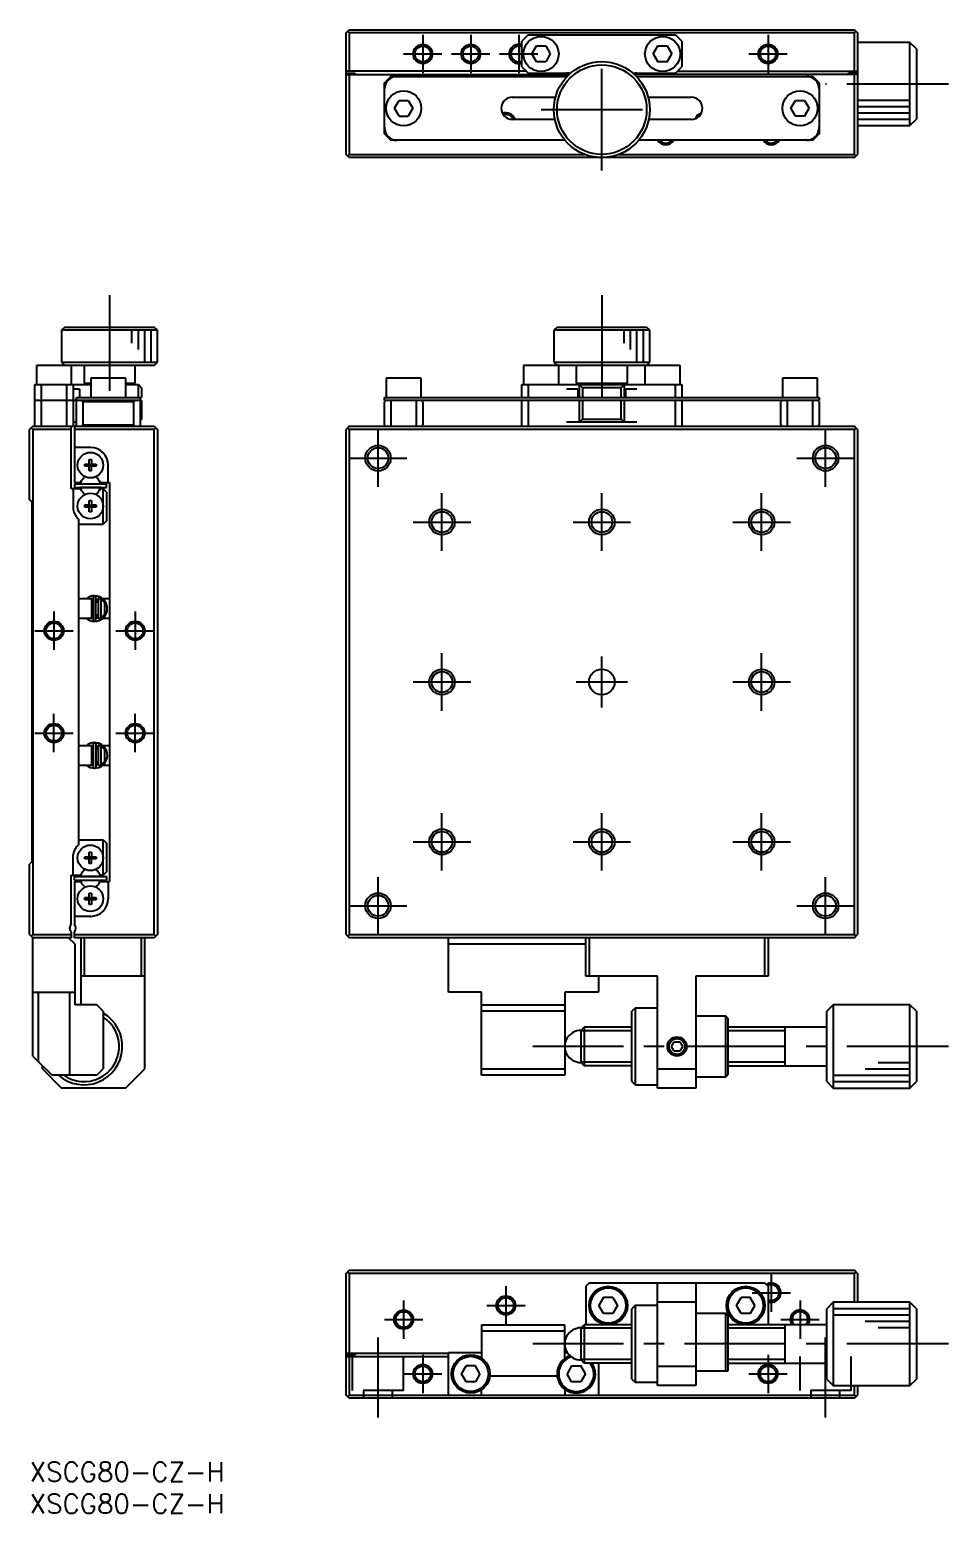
# Model space of a CAD drawing. Extents: x 0 to 307, y -8 to 224.
# Drawn here: x 0 to 143.7, y -8 to 224 of the extents above; entities that cross this region are included whole.
import ezdxf

# ---------------------------------------------------------------- set-up
doc = ezdxf.new("R2010")
doc.units = 0
doc.header["$LTSCALE"] = 0.5
doc.linetypes.add('CENTER', pattern=[50.8, 31.75, -6.35, 6.35, -6.35])
doc.linetypes.add('DASHED', pattern=[19.05, 12.7, -6.35])
for name, color, linetype in [('MSM_CENTER', 1, 'CENTER'), ('MSM_CONTINUOUS', 7, 'CONTINUOUS'), ('MSM_DASHED', 4, 'DASHED'), ('MSM_NARROW', 5, 'CONTINUOUS'), ('MSM_PART_NUMBER', 7, 'CONTINUOUS')]:
    doc.layers.add(name, color=color, linetype=linetype)
doc.styles.get("Standard").update_dxf_attribs({"font": 'txt.shx', "height": 3, "bigfont": 'bigfont.shx'})

# ---------------------------------------------------------------- blocks, each defined once
blk = doc.blocks.new('*U2')
at = {"layer": 'MSM_PART_NUMBER'}
blk.add_text('XSCG80-CZ-H', height=3, dxfattribs=at).set_placement((0, -3))
blk = doc.blocks.new('*U3')
at = {"layer": 'MSM_PART_NUMBER'}
blk.add_text('XSCG80-CZ-H', height=3, dxfattribs=at).set_placement((0, -8))

msp = doc.modelspace()

# ---------------------------------------------------------------- linework, layer by layer
at = {"layer": 'MSM_CENTER'}
for p, q in [((61.494929, 223.2), (61.494929, 217.199999)), ((68.994929, 223.2), (68.994929, 217.199999)), ((76.494929, 223.2), (76.494929, 217.199999)), ((115.494929, 223.2), (115.494929, 217.199999)), ((89.494929, 202), (89.494929, 221)), ((58.494928, 220.199999), (64.49493, 220.199999)), ((65.994928, 220.199999), (71.99493, 220.199999)), ((73.494928, 220.199999), (79.49493, 220.199999)), ((112.494928, 220.199999), (118.49493, 220.199999)), ((143.694929, 215.5), (124.494929, 215.5)), ((79.994929, 211.5), (98.994929, 211.5)), ((12.5, 182.5), (12.5, 167.5)), ((89.494929, 182.5), (89.494929, 166.5)), ((54.494931, 152.499995), (54.494931, 161.499998)), ((124.494927, 152.499995), (124.494927, 161.499998)), ((49.994929, 156.999998), (58.994931, 156.999998)), ((119.994925, 156.999998), (128.99493, 156.999998)), ((64.494931, 142.499994), (64.494931, 151.499996)), ((89.494929, 142.499994), (89.494929, 151.499996)), ((114.494927, 142.499994), (114.494927, 151.499996)), ((59.994929, 146.999996), (68.994931, 146.999996)), ((84.994927, 146.999996), (93.994929, 146.999996)), ((109.994925, 146.999996), (118.994927, 146.999996)), ((3.8, 133.000001), (3.8, 127)), ((16.5, 133.000001), (16.5, 127)), ((0.799999, 130), (6.800001, 130)), ((13.499999, 130), (19.500001, 130)), ((64.494931, 117.499998), (64.494931, 126.5)), ((89.494929, 118), (89.494929, 126)), ((114.494927, 117.499998), (114.494927, 126.5)), ((59.994929, 122), (68.994931, 122)), ((85.494929, 122), (93.494929, 122)), ((109.994925, 122), (118.994927, 122)), ((3.799998, 111.000001), (3.8, 117.000002)), ((16.499998, 111.000001), (16.5, 117.000002)), ((0.799998, 114.000002), (6.8, 114.000001)), ((13.499998, 114.000002), (19.5, 114.000001)), ((64.494931, 92.5), (64.494931, 101.500002)), ((89.494929, 92.5), (89.494929, 101.500002)), ((114.494927, 92.5), (114.494927, 101.500002)), ((59.994929, 97.000002), (68.994931, 97.000002)), ((84.994927, 97.000002), (93.994929, 97.000002)), ((109.994925, 97.000002), (118.994927, 97.000002)), ((54.494931, 82.499994), (54.494931, 91.499996)), ((124.494927, 82.499994), (124.494927, 91.499996)), ((49.994929, 86.999996), (58.994931, 86.999996)), ((119.994925, 86.999996), (128.99493, 86.999996)), ((143.694929, 65), (78.694929, 65)), ((115.994929, 29.500001), (115.994929, 23.5)), ((74.494929, 27.500001), (74.494929, 21.5)), ((112.994928, 26.5), (118.99493, 26.5)), ((58.494929, 25.300001), (58.494929, 19.3)), ((71.494928, 24.5), (77.49493, 24.5)), ((120.494929, 25.300001), (120.494929, 19.3)), ((55.494928, 22.3), (61.49493, 22.3)), ((117.494928, 22.3), (123.49493, 22.3)), ((54.494929, 7), (54.494929, 19.5)), ((124.494929, 7), (124.494929, 19.5)), ((61.494929, 16.800001), (61.494929, 10.8)), ((143.694929, 18.5), (78.694929, 18.5)), ((115.494929, 16.800001), (115.494929, 10.8)), ((58.494928, 13.8), (64.49493, 13.8)), ((112.494928, 13.8), (118.49493, 13.8))]:
    msp.add_line(p, q, dxfattribs=at)
at = {"layer": 'MSM_CONTINUOUS'}
for p, q in [((49.494929, 223.5), (49.994929, 224)), ((49.494929, 204.5), (49.494929, 223.5)), ((49.994929, 223.5), (49.744929, 223.75)), ((49.994929, 224), (128.994929, 224)), ((49.994929, 223.5), (49.994929, 217.5)), ((128.994929, 223.5), (49.994929, 223.5)), ((77.994929, 223.2), (76.994929, 222.2)), ((77.994929, 223.2), (100.994929, 223.2)), ((101.994929, 222.2), (100.994929, 223.2)), ((128.994929, 224), (129.494929, 223.5)), ((129.244929, 223.75), (128.994929, 223.5)), ((128.994929, 217.5), (128.994929, 223.5)), ((129.494929, 223.5), (129.494929, 204.5)), ((76.994929, 218.2), (76.994929, 222.2)), ((78.551554, 220.2), (79.273242, 221.45)), ((79.273242, 221.45), (80.716617, 221.45)), ((80.716617, 221.45), (81.438305, 220.2)), ((97.551554, 220.2), (98.273242, 221.45)), ((98.273242, 221.45), (99.716617, 221.45)), ((99.716617, 221.45), (100.438305, 220.2)), ((101.994929, 222.2), (101.994929, 218.2)), ((137.694929, 222), (129.494929, 222)), ((137.694929, 209), (137.694929, 222)), ((138.694929, 221), (137.694929, 222)), ((138.694929, 221), (138.694929, 210)), ((76.994929, 218.2), (77.994929, 217.2)), ((79.273242, 218.95), (78.551554, 220.2)), ((80.716617, 218.95), (79.273242, 218.95)), ((81.438305, 220.2), (80.716617, 218.95)), ((97.551554, 220.2), (98.273242, 218.95)), ((99.716617, 218.95), (98.273242, 218.95)), ((99.716617, 218.95), (100.438305, 220.2)), ((100.994929, 217.2), (101.994929, 218.2)), ((77.694929, 217.5), (49.494929, 217.5)), ((49.494929, 217.2), (50.894929, 217.2)), ((49.494929, 217), (84.39591, 217)), ((49.994929, 217), (49.994929, 204.5)), ((50.894929, 217), (50.894929, 217.2)), ((55.494929, 215.7), (55.694929, 215.9)), ((56.494929, 216.7), (55.694929, 215.9)), ((55.694929, 215.9), (55.694929, 215.57178)), ((56.494929, 216.7), (84.090302, 216.7)), ((77.994929, 217.2), (83.994929, 217.2)), ((129.494929, 217), (94.593949, 217)), ((94.899557, 216.7), (122.494929, 216.7)), ((94.994929, 217.2), (100.994929, 217.2)), ((101.294929, 217.5), (129.494929, 217.5)), ((123.294929, 215.9), (122.494929, 216.7)), ((123.294929, 215.57178), (123.294929, 215.9)), ((123.294929, 215.9), (123.494929, 215.7)), ((128.094929, 217), (128.094929, 217.2)), ((129.494929, 217.2), (128.094929, 217.2)), ((128.994929, 204.5), (128.994929, 217)), ((55.494929, 207.7), (55.494929, 215.7)), ((75.494929, 213.45), (82.252865, 213.45)), ((96.736994, 213.45), (103.494929, 213.45)), ((123.494929, 215.7), (123.494929, 207.7)), ((57.051554, 211.7), (57.773242, 212.95)), ((57.773242, 210.45), (57.051554, 211.7)), ((57.773242, 212.95), (59.216617, 212.95)), ((59.216617, 212.95), (59.938305, 211.7)), ((59.938305, 211.7), (59.216617, 210.45)), ((119.051554, 211.7), (119.773242, 212.95)), ((119.773242, 210.45), (119.051554, 211.7)), ((119.773242, 212.95), (121.216617, 212.95)), ((121.216617, 212.95), (121.938305, 211.7)), ((121.216617, 210.45), (121.938305, 211.7)), ((57.773242, 210.45), (59.216617, 210.45)), ((82.156844, 209.95), (75.494929, 209.95)), ((103.494929, 209.95), (96.833015, 209.95)), ((121.216617, 210.45), (119.773242, 210.45)), ((129.494929, 209), (137.694929, 209)), ((137.694929, 209), (138.694929, 210)), ((55.694929, 207.5), (55.494929, 207.7)), ((55.694929, 207.82822), (55.694929, 207.5)), ((55.694929, 207.5), (56.494929, 206.7)), ((83.732118, 206.7), (56.494929, 206.7)), ((122.494929, 206.7), (95.257741, 206.7)), ((122.494929, 206.7), (123.294929, 207.5)), ((123.294929, 207.5), (123.294929, 207.82822)), ((123.494929, 207.7), (123.294929, 207.5)), ((49.994929, 204), (49.494929, 204.5)), ((49.994929, 204.5), (49.744929, 204.25)), ((49.994929, 204.5), (86.802347, 204.5)), ((92.187512, 204.5), (128.994929, 204.5)), ((129.244929, 204.25), (128.994929, 204.5)), ((128.994929, 204), (129.494929, 204.5)), ((128.994929, 204), (49.994929, 204)), ((5.5, 177.5), (5, 177)), ((20, 177), (5, 177)), ((5, 177), (5, 172)), ((5.5, 177.5), (19.5, 177.5)), ((20, 177), (19.5, 177.5)), ((20, 172), (20, 177)), ((82.494929, 177.5), (81.994929, 177)), ((96.994929, 177), (81.994929, 177)), ((81.994929, 177), (81.994929, 172)), ((82.494929, 177.5), (96.494929, 177.5)), ((96.994929, 177), (96.494929, 177.5)), ((96.994929, 172), (96.994929, 177)), ((5, 172), (20, 172)), ((5, 172), (5.5, 171.5)), ((19.5, 171.5), (20, 172)), ((81.994929, 172), (96.994929, 172)), ((81.994929, 172), (82.494929, 171.5)), ((96.494929, 171.5), (96.994929, 172)), ((19.5, 171.5), (1.05, 171.5)), ((1.05, 171.5), (1.05, 168.5)), ((6.55, 168.5), (6.55, 171.5)), ((8.5, 171.5), (8.5, 168.7)), ((15.05, 169.5), (9.55, 169.5)), ((9.55, 169.5), (9.55, 166.5)), ((15.05, 166.5), (15.05, 169.5)), ((16.5, 168.7), (16.5, 171.5)), ((61.244929, 169.5), (55.744929, 169.5)), ((55.744929, 169.5), (55.744929, 166.5)), ((61.244929, 166.5), (61.244929, 169.5)), ((101.744929, 171.5), (77.244929, 171.5)), ((77.244929, 171.5), (77.244929, 168.5)), ((82.744929, 168.5), (82.744929, 171.5)), ((85.494929, 171.5), (85.494929, 168.7)), ((93.494929, 168.7), (93.494929, 171.5)), ((96.244929, 171.5), (96.244929, 168.5)), ((101.744929, 168.5), (101.744929, 171.5)), ((123.244929, 169.5), (117.744929, 169.5)), ((117.744929, 169.5), (117.744929, 166.5)), ((123.244929, 166.5), (123.244929, 169.5)), ((0.8, 168.5), (9.55, 168.5)), ((0.8, 162), (0.8, 168.5)), ((1.8, 168.5), (1.8, 162)), ((5.8, 162), (5.8, 168.5)), ((6.8, 168.5), (6.8, 162)), ((7.8, 167.8), (6.8, 167.8)), ((7.8, 167.8), (7.8, 166.5)), ((8.5, 168.7), (9.55, 168.7)), ((8.5, 168.7), (8.7, 168.5)), ((15.05, 168.7), (16.5, 168.7)), ((15.05, 168.5), (17, 168.5)), ((16.3, 168.5), (16.5, 168.7)), ((17, 166.5), (17, 168.5)), ((17, 168.5), (17.5, 168)), ((17.5, 168), (17.5, 166.5)), ((76.994929, 166.5), (76.994929, 168.5)), ((76.994929, 168.5), (101.994929, 168.5)), ((77.994929, 168.5), (77.994929, 166.5)), ((85.72698, 167.8), (83.994929, 167.8)), ((85.494929, 168.7), (93.494929, 168.7)), ((85.494929, 168.7), (85.694929, 168.5)), ((85.72698, 167.8), (85.72698, 166.5)), ((85.994929, 166.5), (85.994929, 168.5)), ((85.994929, 168.5), (86.494929, 168)), ((86.494929, 168), (86.494929, 166.5)), ((92.494929, 168), (86.494929, 168)), ((92.994929, 168.5), (92.494929, 168)), ((92.494929, 166.5), (92.494929, 168)), ((92.994929, 168.5), (92.994929, 166.5)), ((94.994929, 167.8), (93.262879, 167.8)), ((93.262879, 166.5), (93.262879, 167.8)), ((93.294929, 168.5), (93.494929, 168.7)), ((100.994929, 166.5), (100.994929, 168.5)), ((101.994929, 168.5), (101.994929, 166.5)), ((17.5, 166), (0.8, 166)), ((7.3, 162), (7.3, 166.5)), ((7.3, 166.5), (17.5, 166.5)), ((8.3, 165.8), (8.1, 166)), ((16.3, 165.8), (8.3, 165.8)), ((8.3, 165.8), (8.3, 162.2)), ((16.5, 166), (16.3, 165.8)), ((16.3, 162.2), (16.3, 165.8)), ((17.3, 166.5), (17.3, 162)), ((17.5, 166), (17.5, 163.1)), ((55.494929, 166), (55.494929, 166.5)), ((55.494929, 166.5), (123.494929, 166.5)), ((55.694929, 166), (55.494929, 165.8)), ((123.494929, 166), (55.494929, 166)), ((55.494929, 162.2), (55.494929, 165.8)), ((56.494929, 166), (56.494929, 162)), ((60.494929, 162), (60.494929, 166)), ((61.494929, 165.8), (61.294929, 166)), ((61.494929, 165.8), (61.494929, 162.2)), ((76.994929, 162), (76.994929, 166)), ((77.994929, 166), (77.994929, 162)), ((85.994929, 162.6), (85.994929, 166)), ((86.494929, 166), (86.494929, 163.1)), ((92.494929, 163.1), (92.494929, 166)), ((92.994929, 166), (92.994929, 162.6)), ((100.994929, 162), (100.994929, 166)), ((101.994929, 166), (101.994929, 162)), ((117.694929, 166), (117.494929, 165.8)), ((117.494929, 162.2), (117.494929, 165.8)), ((118.494929, 166), (118.494929, 162)), ((122.494929, 162), (122.494929, 166)), ((123.494929, 165.8), (123.294929, 166)), ((123.494929, 166.5), (123.494929, 166)), ((123.494929, 165.8), (123.494929, 162.2)), ((7.3, 162.6), (6.8, 162.6)), ((17.5, 163.1), (17.3, 162.9)), ((94.994929, 162.6), (83.994929, 162.6)), ((86.494929, 163.1), (85.994929, 162.6)), ((86.494929, 163.1), (92.494929, 163.1)), ((92.494929, 163.1), (92.994929, 162.6)), ((0.5, 162), (0, 161.5)), ((0, 150.5), (0, 161.5)), ((0.5, 161.5), (0.25, 161.75)), ((0.5, 162), (6.8, 162)), ((6.5, 161.5), (0.5, 161.5)), ((0.5, 161.5), (0.5, 82.5)), ((6.5, 152.2), (6.5, 162)), ((7, 162), (19.5, 162)), ((7, 162), (7, 153.2)), ((19.5, 161.5), (7, 161.5)), ((8.1, 162), (8.3, 162.2)), ((8.3, 162.2), (16.3, 162.2)), ((16.3, 162.2), (16.5, 162)), ((19.5, 162), (20, 161.5)), ((19.75, 161.75), (19.5, 161.5)), ((19.5, 82.5), (19.5, 161.5)), ((20, 161.5), (20, 82.5)), ((49.994929, 162), (49.494929, 161.5)), ((49.494929, 82.5), (49.494929, 161.5)), ((49.744929, 161.75), (49.994929, 161.5)), ((49.994929, 162), (128.994929, 162)), ((128.994929, 161.5), (49.994929, 161.5)), ((49.994929, 161.5), (49.994929, 82.5)), ((55.494929, 162.2), (55.694929, 162)), ((61.294929, 162), (61.494929, 162.2)), ((117.494929, 162.2), (117.694929, 162)), ((123.294929, 162), (123.494929, 162.2)), ((129.494929, 161.5), (128.994929, 162)), ((128.994929, 161.5), (129.244929, 161.75)), ((128.994929, 82.5), (128.994929, 161.5)), ((129.494929, 161.5), (129.494929, 82.5)), ((9.55, 158.65), (7, 158.65)), ((8.613639, 156.08), (9.32, 156.08)), ((8.613639, 155.72), (8.613639, 156.08)), ((9.32, 155.72), (8.613639, 155.72)), ((9.32, 156.786361), (9.68, 156.786361)), ((9.32, 156.08), (9.32, 156.786361)), ((9.330372, 156.069628), (9.32, 156.08)), ((9.330372, 155.730372), (9.32, 155.72)), ((9.32, 155.013639), (9.32, 155.72)), ((9.330372, 155.730372), (9.330372, 156.069628)), ((9.330372, 156.069628), (9.669628, 156.069628)), ((9.669628, 155.730372), (9.330372, 155.730372)), ((9.669628, 156.069628), (9.68, 156.08)), ((9.669628, 156.069628), (9.669628, 155.730372)), ((9.669628, 155.730372), (9.68, 155.72)), ((9.68, 156.786361), (9.68, 156.08)), ((9.68, 156.08), (10.386361, 156.08)), ((10.386361, 155.72), (9.68, 155.72)), ((9.68, 155.013639), (9.68, 155.72)), ((10.386361, 156.08), (10.386361, 155.72)), ((12.3, 153.2), (12.3, 155.9)), ((7, 153.2), (7.955588, 153.2)), ((7.955588, 153.2), (8.125185, 153.49375)), ((9.68, 155.013639), (9.32, 155.013639)), ((10.874815, 153.49375), (11.044412, 153.2)), ((11.044412, 153.2), (12.5, 153.2)), ((12.5, 153.2), (12.5, 90.8)), ((7.955588, 152.2), (6.5, 152.2)), ((6.8, 152.2), (6.8, 148.977985)), ((7, 153), (12, 153)), ((7, 153), (7, 152.4)), ((7, 152.4), (12, 152.4)), ((11.15, 152.399998), (7.85, 152.399998)), ((8.125185, 151.90625), (7.955588, 152.2)), ((11.044412, 152.2), (10.874815, 151.90625)), ((11.5, 152.2), (11.044412, 152.2)), ((11.5, 146.7), (11.5, 152.2)), ((11.5, 152.2), (12, 151.7)), ((12, 152.4), (12, 153)), ((12, 151.7), (12, 147.2)), ((0, 150.5), (0.35, 150.15)), ((0.35, 150.15), (0.35, 93.85)), ((8.613639, 149.68), (9.32, 149.68)), ((8.613639, 149.32), (8.613639, 149.68)), ((9.32, 149.32), (8.613639, 149.32)), ((9.32, 150.386361), (9.68, 150.386361)), ((9.32, 149.68), (9.32, 150.386361)), ((9.330372, 149.669628), (9.32, 149.68)), ((9.330372, 149.330372), (9.32, 149.32)), ((9.32, 148.613639), (9.32, 149.32)), ((9.68, 148.613639), (9.32, 148.613639)), ((9.330372, 149.330372), (9.330372, 149.669628)), ((9.330372, 149.669628), (9.669628, 149.669628)), ((9.669628, 149.330372), (9.330372, 149.330372)), ((9.669628, 149.669628), (9.68, 149.68)), ((9.669628, 149.669628), (9.669628, 149.330372)), ((9.669628, 149.330372), (9.68, 149.32)), ((9.68, 150.386361), (9.68, 149.68)), ((9.68, 149.68), (10.386361, 149.68)), ((9.68, 149.32), (9.68, 148.613639)), ((10.386361, 149.32), (9.68, 149.32)), ((10.386361, 149.68), (10.386361, 149.32)), ((7.7, 96.579062), (7.7, 147.420938)), ((7.7, 146.7), (11.5, 146.7)), ((12, 147.2), (11.5, 146.7)), ((9.7, 135), (7.7, 135)), ((9.699949, 134.966016), (9.920454, 135.015234)), ((9.7, 132), (9.7, 135)), ((9.920506, 135.255629), (9.920506, 131.705629)), ((10.865409, 135.345413), (10.174163, 135.479162)), ((10.36175, 135.324479), (10.359919, 135.323701)), ((10.395051, 135.337606), (10.36175, 135.324479)), ((10.370506, 131.705629), (10.370506, 135.255629)), ((10.370506, 134.656077), (10.370804, 134.668863)), ((10.370804, 134.668863), (10.371752, 134.682328)), ((10.371752, 134.682328), (10.373349, 134.695729)), ((10.373349, 134.695729), (10.37559, 134.709037)), ((10.37559, 134.709037), (10.378471, 134.722219)), ((10.378471, 134.722219), (10.381986, 134.735247)), ((10.381986, 134.735247), (10.386126, 134.748089)), ((10.386126, 134.748089), (10.390885, 134.760716)), ((10.390885, 134.760716), (10.396251, 134.773098)), ((10.428954, 135.349052), (10.395051, 135.337606)), ((10.396251, 134.773098), (10.402213, 134.785206)), ((10.402213, 134.785206), (10.408759, 134.797012)), ((10.408759, 134.797012), (10.415875, 134.808485)), ((10.415875, 134.808485), (10.423546, 134.8196)), ((10.423546, 134.8196), (10.431756, 134.830327)), ((10.463376, 135.358789), (10.428954, 135.349052)), ((10.431756, 134.830327), (10.440487, 134.840641)), ((10.440487, 134.840641), (10.44972, 134.850516)), ((10.44972, 134.850516), (10.459434, 134.859925)), ((10.459434, 134.859925), (10.469609, 134.868845)), ((10.498233, 135.366795), (10.463376, 135.358789)), ((10.469609, 134.868845), (10.48022, 134.877251)), ((10.48022, 134.877251), (10.491244, 134.885121)), ((10.491244, 134.885121), (10.502655, 134.892432)), ((10.53344, 135.373051), (10.498233, 135.366795)), ((10.5, 134.891145), (10.5, 134.5)), ((10.502655, 134.892432), (10.514425, 134.899165)), ((10.514425, 134.899165), (10.526528, 134.905299)), ((10.526528, 134.905299), (10.538932, 134.910817)), ((10.56891, 135.37754), (10.53344, 135.373051)), ((10.538932, 134.910817), (10.551608, 134.915703)), ((10.551608, 134.915703), (10.564523, 134.91994)), ((10.564523, 134.91994), (10.577644, 134.923517)), ((10.604558, 135.380252), (10.56891, 135.37754)), ((10.577644, 134.923517), (10.590938, 134.92642)), ((10.590938, 134.92642), (10.60437, 134.928642)), ((10.60437, 134.928642), (10.617903, 134.930174)), ((10.640295, 135.38118), (10.604558, 135.380252)), ((10.617903, 134.930174), (10.631503, 134.931011)), ((10.631503, 134.931011), (10.645132, 134.931149)), ((10.676034, 135.380323), (10.640295, 135.38118)), ((10.645132, 134.931149), (10.658754, 134.930587)), ((10.658754, 134.930587), (10.672332, 134.929327)), ((10.672332, 134.929327), (10.685829, 134.927372)), ((10.711689, 135.377682), (10.676034, 135.380323)), ((10.685829, 134.927372), (10.699208, 134.924727)), ((10.699208, 134.924727), (10.700004, 134.924547)), ((10.7, 135), (10.7, 132)), ((11.2, 135), (10.7, 135)), ((10.747172, 135.373262), (10.711689, 135.377682)), ((10.782397, 135.367075), (10.747172, 135.373262)), ((10.817276, 135.359134), (10.782397, 135.367075)), ((10.807684, 135), (10.81482, 135.014128)), ((10.81482, 135.014128), (10.822056, 135.02893)), ((10.851725, 135.349459), (10.817276, 135.359134)), ((10.84982, 135.064374), (10.81864, 134.999981)), ((10.822056, 135.02893), (10.829347, 135.044308)), ((10.829347, 135.044308), (10.836645, 135.060164)), ((10.836645, 135.060164), (10.843903, 135.076395)), ((10.843903, 135.076395), (10.851074, 135.092897)), ((10.926138, 135.320932), (10.84982, 135.064374)), ((10.851074, 135.092897), (10.858112, 135.109561)), ((10.885656, 135.338073), (10.851725, 135.349459)), ((10.858112, 135.109561), (10.86497, 135.126282)), ((10.86497, 135.126282), (10.871606, 135.142949)), ((10.871606, 135.142949), (10.877975, 135.159456)), ((10.877975, 135.159456), (10.884037, 135.175696)), ((10.884037, 135.175696), (10.889752, 135.191564)), ((10.917243, 135.325736), (10.885656, 135.338073)), ((10.889752, 135.191564), (10.895084, 135.206957)), ((10.895084, 135.206957), (10.899997, 135.221775)), ((10.899997, 135.221775), (10.904461, 135.235923)), ((10.904461, 135.235923), (10.908446, 135.249309)), ((10.92602, 135.320909), (10.906149, 135.329201)), ((10.908446, 135.249309), (10.911926, 135.261846)), ((10.911926, 135.261846), (10.914879, 135.273454)), ((10.914879, 135.273454), (10.917287, 135.284058)), ((10.918096, 135.325239), (10.917243, 135.325736)), ((10.917287, 135.284058), (10.919132, 135.293588)), ((10.920714, 135.319854), (10.918096, 135.325239)), ((10.919132, 135.293588), (10.920404, 135.301983)), ((10.920404, 135.301983), (10.921094, 135.309189)), ((10.921198, 135.315159), (10.920714, 135.319854)), ((10.921094, 135.309189), (10.921198, 135.315159)), ((10.959366, 135.30641), (10.92602, 135.320909)), ((11.2, 132), (11.2, 135)), ((11.2, 134.945683), (11.7, 134.416515)), ((12.5, 135), (11.444331, 135)), ((9.920506, 134.5), (9.7, 134.5)), ((9.7, 132.5), (9.920506, 132.5)), ((10.7, 134.5), (10.370506, 134.5)), ((10.370506, 132.5), (10.7, 132.5)), ((10.37053, 132.301626), (10.370506, 132.305181)), ((10.371034, 132.288134), (10.37053, 132.301626)), ((10.372188, 132.27468), (10.371034, 132.288134)), ((10.373991, 132.261294), (10.372188, 132.27468)), ((10.376439, 132.248007), (10.373991, 132.261294)), ((10.379527, 132.23485), (10.376439, 132.248007)), ((10.5, 132.5), (10.5, 132.070332)), ((11.7, 132.583485), (11.2, 132.054317)), ((11.7, 134.416515), (11.7, 132.583485)), ((7.7, 132), (9.7, 132)), ((9.699831, 131.995156), (9.684677, 131.999766)), ((9.920452, 131.946337), (9.699831, 131.995156)), ((10.700031, 132.032454), (10.370523, 131.946011)), ((10.383251, 132.221855), (10.379527, 132.23485)), ((10.387602, 132.209051), (10.383251, 132.221855)), ((10.392571, 132.196469), (10.387602, 132.209051)), ((10.39815, 132.184138), (10.392571, 132.196469)), ((10.404326, 132.17209), (10.39815, 132.184138)), ((10.411087, 132.160354), (10.404326, 132.17209)), ((10.418419, 132.148957), (10.411087, 132.160354)), ((10.426305, 132.13793), (10.418419, 132.148957)), ((10.434731, 132.1273), (10.426305, 132.13793)), ((10.443676, 132.117095), (10.434731, 132.1273)), ((10.453121, 132.107341), (10.443676, 132.117095)), ((10.463045, 132.098065), (10.453121, 132.107341)), ((10.473425, 132.089291), (10.463045, 132.098065)), ((10.484236, 132.081043), (10.473425, 132.089291)), ((10.495454, 132.073346), (10.484236, 132.081043)), ((10.50705, 132.06622), (10.495454, 132.073346)), ((10.518997, 132.059686), (10.50705, 132.06622)), ((10.531264, 132.053763), (10.518997, 132.059686)), ((10.54382, 132.048469), (10.531264, 132.053763)), ((10.556634, 132.04382), (10.54382, 132.048469)), ((10.569671, 132.039829), (10.556634, 132.04382)), ((10.582897, 132.036509), (10.569671, 132.039829)), ((10.596277, 132.03387), (10.582897, 132.036509)), ((10.609775, 132.03192), (10.596277, 132.03387)), ((10.623354, 132.030665), (10.609775, 132.03192)), ((10.636979, 132.030108), (10.623354, 132.030665)), ((10.650612, 132.030251), (10.636979, 132.030108)), ((10.664216, 132.031093), (10.650612, 132.030251)), ((10.677754, 132.032632), (10.664216, 132.031093)), ((10.69119, 132.034861), (10.677754, 132.032632)), ((10.700016, 132.036714), (10.69119, 132.034861)), ((10.7, 132), (11.2, 132)), ((10.8615, 131.614887), (10.917243, 131.635522)), ((10.916771, 131.636449), (10.947029, 131.649402)), ((11.488251, 132), (12.5, 132)), ((9.7, 112), (7.7, 112)), ((9.699754, 112.000831), (9.929682, 112.052918)), ((9.7, 109), (9.7, 112)), ((9.929734, 111.5), (9.7, 111.5)), ((9.929734, 112.293313), (9.929734, 108.743313)), ((10.874638, 112.383096), (10.183391, 112.516845)), ((10.370978, 112.362163), (10.369147, 112.361385)), ((10.404279, 112.37529), (10.370978, 112.362163)), ((10.379734, 108.743313), (10.379734, 112.293313)), ((10.379734, 111.693761), (10.380033, 111.706547)), ((10.7, 111.5), (10.379734, 111.5)), ((10.380033, 111.706547), (10.380981, 111.720011)), ((10.380981, 111.720011), (10.382577, 111.733413)), ((10.382577, 111.733413), (10.384819, 111.74672)), ((10.384819, 111.74672), (10.3877, 111.759903)), ((10.3877, 111.759903), (10.391214, 111.772931)), ((10.391214, 111.772931), (10.395355, 111.785773)), ((10.395355, 111.785773), (10.400113, 111.7984)), ((10.400113, 111.7984), (10.405479, 111.810782)), ((10.438183, 112.386735), (10.404279, 112.37529)), ((10.405479, 111.810782), (10.411441, 111.82289)), ((10.411441, 111.82289), (10.417987, 111.834695)), ((10.417987, 111.834695), (10.425104, 111.846169)), ((10.425104, 111.846169), (10.432775, 111.857283)), ((10.432775, 111.857283), (10.440985, 111.868011)), ((10.472605, 112.396473), (10.438183, 112.386735)), ((10.440985, 111.868011), (10.449716, 111.878325)), ((10.449716, 111.878325), (10.458949, 111.8882)), ((10.458949, 111.8882), (10.468663, 111.897609)), ((10.468663, 111.897609), (10.478837, 111.906528)), ((10.507462, 112.404479), (10.472605, 112.396473)), ((10.478837, 111.906528), (10.489449, 111.914934)), ((10.489449, 111.914934), (10.500473, 111.922804)), ((10.5, 111.922724), (10.5, 111.5)), ((10.500473, 111.922804), (10.511883, 111.930116)), ((10.542669, 112.410734), (10.507462, 112.404479)), ((10.511883, 111.930116), (10.523654, 111.936848)), ((10.523654, 111.936848), (10.535756, 111.942983)), ((10.535756, 111.942983), (10.548161, 111.948501)), ((10.578139, 112.415223), (10.542669, 112.410734)), ((10.548161, 111.948501), (10.560836, 111.953386)), ((10.560836, 111.953386), (10.573751, 111.957624)), ((10.573751, 111.957624), (10.586873, 111.9612)), ((10.613786, 112.417935), (10.578139, 112.415223)), ((10.586873, 111.9612), (10.600167, 111.964104)), ((10.600167, 111.964104), (10.613598, 111.966326)), ((10.613598, 111.966326), (10.627132, 111.967857)), ((10.649523, 112.418864), (10.613786, 112.417935)), ((10.627132, 111.967857), (10.640732, 111.968694)), ((10.640732, 111.968694), (10.654361, 111.968832)), ((10.685263, 112.418007), (10.649523, 112.418864)), ((10.654361, 111.968832), (10.667983, 111.968271)), ((10.667983, 111.968271), (10.68156, 111.967011)), ((10.68156, 111.967011), (10.695057, 111.965055)), ((10.720918, 112.415365), (10.685263, 112.418007)), ((10.695057, 111.965055), (10.700015, 111.964158)), ((10.7, 112), (10.7, 109)), ((11.2, 112), (10.7, 112)), ((10.756401, 112.410946), (10.720918, 112.415365)), ((10.791625, 112.404758), (10.756401, 112.410946)), ((10.826504, 112.396818), (10.791625, 112.404758)), ((10.79644, 112), (10.802748, 112.01112)), ((10.802748, 112.01112), (10.809279, 112.023108)), ((10.859048, 112.102058), (10.80691, 111.999981)), ((10.809279, 112.023108), (10.815991, 112.035894)), ((10.815991, 112.035894), (10.822846, 112.049399)), ((10.822846, 112.049399), (10.829802, 112.063543)), ((10.860953, 112.387143), (10.826504, 112.396818)), ((10.829802, 112.063543), (10.836817, 112.07824)), ((10.836817, 112.07824), (10.84385, 112.093404)), ((10.84385, 112.093404), (10.850857, 112.108942)), ((10.850857, 112.108942), (10.857798, 112.124762)), ((10.857798, 112.124762), (10.864629, 112.140768)), ((10.935367, 112.358615), (10.859048, 112.102058)), ((10.894885, 112.375757), (10.860953, 112.387143)), ((10.864629, 112.140768), (10.871311, 112.156865)), ((10.871311, 112.156865), (10.877803, 112.172956)), ((10.877803, 112.172956), (10.884067, 112.188943)), ((10.884067, 112.188943), (10.890063, 112.204732)), ((10.890063, 112.204732), (10.895758, 112.220228)), ((10.926472, 112.36342), (10.894885, 112.375757)), ((10.895758, 112.220228), (10.901116, 112.235337)), ((10.901116, 112.235337), (10.906105, 112.249968)), ((10.906105, 112.249968), (10.910695, 112.264035)), ((10.910695, 112.264035), (10.91486, 112.277452)), ((10.91486, 112.277452), (10.918573, 112.290139)), ((10.918573, 112.290139), (10.921812, 112.30202)), ((10.921812, 112.30202), (10.924559, 112.313024)), ((10.924559, 112.313024), (10.926796, 112.323084)), ((10.927325, 112.362923), (10.926472, 112.36342)), ((10.926796, 112.323084), (10.92851, 112.33214)), ((10.92998, 112.357336), (10.927325, 112.362923)), ((10.92851, 112.33214), (10.929691, 112.340138)), ((10.968594, 112.344093), (10.928946, 112.36125)), ((10.929691, 112.340138), (10.930332, 112.34703)), ((10.930428, 112.352774), (10.92998, 112.357336)), ((10.930332, 112.34703), (10.930428, 112.352774)), ((11.2, 109), (11.2, 112)), ((11.2, 111.945683), (11.7, 111.416515)), ((12.5, 112), (11.496318, 112)), ((11.7, 111.416515), (11.7, 109.583485)), ((9.7, 109.5), (9.929734, 109.5)), ((10.379734, 109.5), (10.7, 109.5)), ((10.379758, 109.339309), (10.379734, 109.342864)), ((10.700086, 109.066656), (10.379752, 108.983694)), ((10.380262, 109.325818), (10.379758, 109.339309)), ((10.381416, 109.312363), (10.380262, 109.325818)), ((10.383219, 109.298977), (10.381416, 109.312363)), ((10.385667, 109.285691), (10.383219, 109.298977)), ((10.388756, 109.272534), (10.385667, 109.285691)), ((10.392479, 109.259538), (10.388756, 109.272534)), ((10.39683, 109.246734), (10.392479, 109.259538)), ((10.4018, 109.234152), (10.39683, 109.246734)), ((10.407378, 109.221822), (10.4018, 109.234152)), ((10.413554, 109.209774), (10.407378, 109.221822)), ((10.420315, 109.198037), (10.413554, 109.209774)), ((10.427647, 109.186641), (10.420315, 109.198037)), ((10.435534, 109.175614), (10.427647, 109.186641)), ((10.443959, 109.164984), (10.435534, 109.175614)), ((10.452904, 109.154778), (10.443959, 109.164984)), ((10.46235, 109.145025), (10.452904, 109.154778)), ((10.472274, 109.135748), (10.46235, 109.145025)), ((10.482653, 109.126974), (10.472274, 109.135748)), ((10.493465, 109.118727), (10.482653, 109.126974)), ((10.504682, 109.111029), (10.493465, 109.118727)), ((10.5, 109.5), (10.5, 109.113768)), ((10.516279, 109.103903), (10.504682, 109.111029)), ((10.528226, 109.097369), (10.516279, 109.103903)), ((10.540493, 109.091447), (10.528226, 109.097369)), ((10.553049, 109.086153), (10.540493, 109.091447)), ((10.565862, 109.081503), (10.553049, 109.086153)), ((10.578899, 109.077513), (10.565862, 109.081503)), ((10.592125, 109.074193), (10.578899, 109.077513)), ((10.605505, 109.071554), (10.592125, 109.074193)), ((10.619003, 109.069604), (10.605505, 109.071554)), ((10.632583, 109.068348), (10.619003, 109.069604)), ((10.646208, 109.067792), (10.632583, 109.068348)), ((10.65984, 109.067935), (10.646208, 109.067792)), ((10.673444, 109.068777), (10.65984, 109.067935)), ((10.686982, 109.070315), (10.673444, 109.068777)), ((10.700002, 109.072464), (10.686982, 109.070315)), ((11.7, 109.583485), (11.2, 109.054317)), ((7.7, 109), (9.7, 109)), ((9.92968, 108.984021), (9.699908, 109.035604)), ((10.7, 109), (11.2, 109)), ((10.870729, 108.65257), (10.926472, 108.673205)), ((10.926, 108.674132), (10.956258, 108.687085)), ((10.931506, 108.67741), (10.935138, 108.677981)), ((11.454798, 109), (12.5, 109)), ((7.7, 97.3), (11.5, 97.3)), ((9.32, 95.386361), (9.68, 95.386361)), ((9.32, 94.68), (9.32, 95.386361)), ((9.68, 95.386361), (9.68, 94.68)), ((11.5, 91.8), (11.5, 97.3)), ((11.5, 97.3), (12, 96.8)), ((12, 96.8), (12, 92.3)), ((0.35, 93.85), (0, 93.5)), ((0, 82.5), (0, 93.5)), ((6.8, 91.8), (6.8, 95.022015)), ((8.613639, 94.68), (9.32, 94.68)), ((8.613639, 94.32), (8.613639, 94.68)), ((9.32, 94.32), (8.613639, 94.32)), ((9.330372, 94.669628), (9.32, 94.68)), ((9.330372, 94.330372), (9.32, 94.32)), ((9.32, 93.613639), (9.32, 94.32)), ((9.68, 93.613639), (9.32, 93.613639)), ((9.330372, 94.330372), (9.330372, 94.669628)), ((9.330372, 94.669628), (9.669628, 94.669628)), ((9.669628, 94.330372), (9.330372, 94.330372)), ((9.669628, 94.669628), (9.68, 94.68)), ((9.669628, 94.669628), (9.669628, 94.330372)), ((9.669628, 94.330372), (9.68, 94.32)), ((9.68, 94.68), (10.386361, 94.68)), ((10.386361, 94.32), (9.68, 94.32)), ((9.68, 93.613639), (9.68, 94.32)), ((10.386361, 94.68), (10.386361, 94.32)), ((6.5, 91.8), (7.955588, 91.8)), ((6.5, 84.161438), (6.5, 91.8)), ((7, 91.6), (12, 91.6)), ((7, 91), (7, 91.6)), ((7, 91), (12, 91)), ((7, 90.8), (7, 84.1)), ((7, 90.8), (7.955588, 90.8)), ((11.15, 91.600002), (7.85, 91.600002)), ((8.125185, 92.09375), (7.955588, 91.8)), ((7.955588, 90.8), (8.125185, 90.50625)), ((11.044412, 91.8), (10.874815, 92.09375)), ((10.874815, 90.50625), (11.044412, 90.8)), ((11.5, 91.8), (11.044412, 91.8)), ((11.044412, 90.8), (12.5, 90.8)), ((12, 92.3), (11.5, 91.8)), ((12, 91.6), (12, 91)), ((12.3, 90.8), (12.3, 88.1)), ((8.613639, 88.28), (9.32, 88.28)), ((8.613639, 87.92), (8.613639, 88.28)), ((9.32, 88.986361), (9.68, 88.986361)), ((9.32, 88.28), (9.32, 88.986361)), ((9.330372, 88.269628), (9.32, 88.28)), ((9.330372, 87.930372), (9.330372, 88.269628)), ((9.330372, 88.269628), (9.669628, 88.269628)), ((9.669628, 88.269628), (9.68, 88.28)), ((9.669628, 88.269628), (9.669628, 87.930372)), ((9.68, 88.986361), (9.68, 88.28)), ((9.68, 88.28), (10.386361, 88.28)), ((10.386361, 88.28), (10.386361, 87.92)), ((9.32, 87.92), (8.613639, 87.92)), ((9.330372, 87.930372), (9.32, 87.92)), ((9.32, 87.213639), (9.32, 87.92)), ((9.68, 87.213639), (9.32, 87.213639)), ((9.669628, 87.930372), (9.330372, 87.930372)), ((9.669628, 87.930372), (9.68, 87.92)), ((9.68, 87.92), (9.68, 87.213639)), ((10.386361, 87.92), (9.68, 87.92)), ((9.55, 85.35), (7, 85.35)), ((0, 82.5), (0.5, 82)), ((0.25, 82.25), (0.5, 82.5)), ((0.5, 82.5), (6.5, 82.5)), ((0.5, 63.5), (0.5, 82)), ((6.5, 82), (0.5, 82)), ((7.1, 81), (6.1, 82)), ((6.5, 82.838562), (6.5, 82)), ((7, 82), (7, 82.9)), ((7, 82.5), (19.5, 82.5)), ((19.5, 82), (7, 82)), ((8, 82), (8, 71.5)), ((8.5, 82), (8.5, 76)), ((17.5, 76), (17.5, 82)), ((18, 61.5), (18, 82)), ((19.5, 82.5), (19.75, 82.25)), ((20, 82.5), (19.5, 82)), ((49.494929, 82.5), (49.994929, 82)), ((49.744929, 82.25), (49.994929, 82.5)), ((49.994929, 82.5), (128.994929, 82.5)), ((128.994929, 82), (49.994929, 82)), ((65.494929, 73.5), (65.494929, 82)), ((86.994929, 76), (86.994929, 82)), ((87.494929, 82), (87.494929, 76)), ((114.994929, 76), (114.994929, 82)), ((115.494929, 82), (115.494929, 76)), ((128.994929, 82.5), (129.244929, 82.25)), ((128.994929, 82), (129.494929, 82.5)), ((7.1, 71.5), (7.1, 81)), ((86.994929, 81), (65.494929, 81)), ((18, 76), (8, 76)), ((98.194929, 76), (86.994929, 76)), ((88.994929, 76), (88.994929, 73.5)), ((98.194929, 58.5), (98.194929, 76)), ((115.494929, 76), (104.194929, 76)), ((104.194929, 76), (104.194929, 58.5)), ((0.5, 73.5), (7.1, 73.5)), ((1.328159, 73.5), (1.328159, 62.671841)), ((6.271841, 60.5), (6.271841, 73.5)), ((70.694929, 73.5), (65.494929, 73.5)), ((70.694929, 60.5), (70.694929, 73.5)), ((83.694929, 73.5), (83.694929, 60.5)), ((88.994929, 73.5), (83.694929, 73.5)), ((10.5, 71.5), (7.1, 71.5)), ((11.5, 70.5), (10.5, 71.5)), ((11.5, 70.5), (11.5, 61.5)), ((70.694929, 71.5), (83.694929, 71.5)), ((83.694929, 70.5), (70.694929, 70.5)), ((94.694929, 71), (94.194929, 70.5)), ((94.194929, 59.5), (94.194929, 70.5)), ((94.694929, 71), (94.694929, 59)), ((98.194929, 71), (94.694929, 71)), ((108.894929, 69.75), (104.194929, 69.75)), ((108.894929, 60.25), (108.894929, 69.75)), ((109.194929, 69.45), (108.894929, 69.75)), ((125.694929, 71.5), (124.694929, 70.5)), ((124.694929, 59.5), (124.694929, 70.5)), ((125.694929, 71.5), (125.694929, 58.5)), ((137.694929, 71.5), (125.694929, 71.5)), ((137.694929, 58.5), (137.694929, 71.5)), ((138.694929, 70.5), (137.694929, 71.5)), ((138.694929, 70.5), (138.694929, 59.5)), ((86.194929, 67.4585), (86.736429, 68)), ((86.194929, 67.4585), (86.194929, 62.5415)), ((86.736429, 68), (86.736429, 62)), ((94.194929, 68), (86.736429, 68)), ((109.194929, 69.45), (109.194929, 60.55)), ((124.694929, 68), (109.194949, 68)), ((118.194929, 61.999995), (118.194929, 68.000005)), ((100.378904, 65), (100.811917, 65.75)), ((100.811917, 64.25), (100.378904, 65)), ((100.811917, 65.75), (101.677942, 65.75)), ((101.677942, 65.75), (102.110955, 65)), ((102.110955, 65), (101.677942, 64.25)), ((0.5, 63.5), (1.328159, 62.671841)), ((3.5, 60.5), (1.328159, 62.671841)), ((101.677942, 64.25), (100.811917, 64.25)), ((2, 61.5), (2, 62)), ((2, 61.5), (5, 58.5)), ((10.5, 60.5), (3.5, 60.5)), ((10.5, 60.5), (11.5, 61.5)), ((15, 58.5), (18, 61.5)), ((70.694929, 61.5), (83.694929, 61.5)), ((83.694929, 60.5), (70.694929, 60.5)), ((86.736429, 62), (86.194929, 62.5415)), ((94.194929, 62), (86.736429, 62)), ((98.194929, 61.5), (104.194929, 61.5)), ((108.894929, 60.25), (109.194929, 60.55)), ((109.194949, 62), (124.694929, 62)), ((15, 58.5), (5, 58.5)), ((94.194929, 59.5), (94.694929, 59)), ((94.694929, 59), (98.194929, 59)), ((104.194929, 58.5), (98.194929, 58.5)), ((104.194929, 60.25), (108.894929, 60.25)), ((124.694929, 59.5), (125.694929, 58.5)), ((125.694929, 58.5), (137.694929, 58.5)), ((137.694929, 58.5), (138.694929, 59.5)), ((49.494929, 29.5), (49.994929, 30)), ((49.494929, 10.5), (49.494929, 29.5)), ((49.744929, 29.75), (49.994929, 29.5)), ((49.994929, 30), (128.994929, 30)), ((49.994929, 29.5), (49.994929, 17)), ((128.994929, 29.5), (49.994929, 29.5)), ((87.494929, 28), (86.994929, 27.5)), ((114.994929, 28), (87.494929, 28)), ((98.194929, 12), (98.194929, 28)), ((104.194929, 28), (104.194929, 12)), ((115.494929, 27.5), (114.994929, 28)), ((128.994929, 30), (129.494929, 29.5)), ((128.994929, 29.5), (129.244929, 29.75)), ((128.994929, 25), (128.994929, 29.5)), ((129.494929, 29.5), (129.494929, 25)), ((86.994929, 27.5), (86.994929, 21.5)), ((89.773242, 25.75), (89.051554, 24.5)), ((91.216617, 25.75), (89.773242, 25.75)), ((91.216617, 25.75), (91.938305, 24.5)), ((110.551554, 24.5), (111.273242, 25.75)), ((112.716617, 25.75), (111.273242, 25.75)), ((113.438305, 24.5), (112.716617, 25.75)), ((115.494929, 27.5), (115.494929, 21.5)), ((89.773242, 23.25), (89.051554, 24.5)), ((91.216617, 23.25), (89.773242, 23.25)), ((91.938305, 24.5), (91.216617, 23.25)), ((94.694929, 24.5), (94.194929, 24)), ((94.194929, 13), (94.194929, 24)), ((94.694929, 24.5), (94.694929, 12.5)), ((98.194929, 24.5), (94.694929, 24.5)), ((104.194929, 25), (98.194929, 25)), ((108.894929, 23.25), (104.194929, 23.25)), ((108.894929, 14.25), (108.894929, 23.25)), ((109.194929, 22.95), (108.894929, 23.25)), ((111.273242, 23.25), (110.551554, 24.5)), ((112.716617, 23.25), (111.273242, 23.25)), ((113.438305, 24.5), (112.716617, 23.25)), ((125.694929, 25), (124.694929, 24)), ((124.694929, 13), (124.694929, 24)), ((125.694929, 25), (125.694929, 12)), ((137.694929, 25), (125.694929, 25)), ((137.694929, 12), (137.694929, 25)), ((138.694929, 24), (137.694929, 25)), ((138.694929, 24), (138.694929, 13)), ((70.694929, 21.5), (70.694929, 16.271841)), ((70.694929, 21.5), (83.694929, 21.5)), ((83.694929, 16.2), (83.694929, 21.5)), ((86.194929, 20.9585), (86.736429, 21.5)), ((86.194929, 20.9585), (86.194929, 16.0415)), ((86.736429, 21.5), (86.736429, 15.5)), ((94.194929, 21.5), (86.736429, 21.5)), ((109.194929, 22.95), (109.194929, 14.25)), ((124.694929, 21.5), (109.194929, 21.5)), ((118.194929, 15.499995), (118.194929, 21.500005)), ((83.694929, 20.5), (70.694929, 20.5)), ((65.494929, 17), (49.494929, 17)), ((49.494929, 16.8), (50.894929, 16.8)), ((49.494929, 16.5), (65.494929, 16.5)), ((49.994929, 16.5), (49.994929, 10.5)), ((50.894929, 17), (50.894929, 16.8)), ((65.494929, 10.5), (65.494929, 17.1)), ((70.694929, 17.1), (65.494929, 17.1)), ((84.123698, 17.1), (83.694929, 17.1)), ((67.551554, 13.8), (68.273242, 15.05)), ((69.716617, 15.05), (68.273242, 15.05)), ((70.438305, 13.8), (69.716617, 15.05)), ((84.773242, 15.05), (84.051554, 13.8)), ((84.773242, 15.05), (86.216617, 15.05)), ((86.736429, 15.5), (86.194929, 16.0415)), ((86.938305, 13.8), (86.216617, 15.05)), ((94.194929, 15.5), (86.736429, 15.5)), ((88.994929, 15.5), (88.994929, 10.5)), ((98.194929, 15), (104.194929, 15)), ((109.194929, 14.25), (104.194929, 14.25)), ((109.194929, 15.5), (124.694929, 15.5)), ((68.273242, 12.55), (67.551554, 13.8)), ((69.716617, 12.55), (68.273242, 12.55)), ((70.438305, 13.8), (69.716617, 12.55)), ((71.979892, 13.5), (82.509967, 13.5)), ((84.773242, 12.55), (84.051554, 13.8)), ((86.216617, 12.55), (84.773242, 12.55)), ((86.938305, 13.8), (86.216617, 12.55)), ((94.194929, 13), (94.694929, 12.5)), ((94.694929, 12.5), (98.194929, 12.5)), ((104.194929, 12), (98.194929, 12)), ((124.694929, 13), (125.694929, 12)), ((125.694929, 12), (137.694929, 12)), ((128.994929, 10.5), (128.994929, 12)), ((129.494929, 12), (129.494929, 10.5)), ((137.694929, 12), (138.694929, 13)), ((49.994929, 10), (49.494929, 10.5)), ((49.744929, 10.25), (49.994929, 10.5)), ((49.994929, 10.5), (128.994929, 10.5)), ((128.994929, 10), (49.994929, 10)), ((70.694929, 10.5), (70.694929, 11.328159)), ((83.694929, 11.4), (83.694929, 10.5)), ((128.994929, 10.5), (129.244929, 10.25)), ((129.494929, 10.5), (128.994929, 10))]:
    msp.add_line(p, q, dxfattribs=at)
for centre, radius in [((79.994929, 220.2), 2.75), ((98.994929, 220.2), 2.75), ((61.494929, 220.199999), 1.2295), ((68.994929, 220.199999), 1.2295), ((115.494929, 220.199999), 1.2295), ((89.494929, 211.5), 7.5), ((89.494929, 211.5), 7), ((58.494929, 211.7), 2.75), ((120.494929, 211.7), 2.75), ((9.5, 155.9), 2), ((54.49493, 156.999998), 1.621), ((124.494926, 156.999998), 1.621), ((9.5, 149.5), 2), ((64.494931, 146.999995), 1.621), ((89.494928, 146.999996), 1.621), ((114.494926, 146.999996), 1.621), ((3.8, 130), 1.2295), ((16.5, 130), 1.2295), ((64.494931, 121.999999), 1.621), ((89.494929, 122), 2), ((114.494927, 121.999999), 1.621), ((3.799999, 114.000001), 1.2295), ((16.499999, 114.000001), 1.2295), ((64.494931, 97.000001), 1.621), ((89.494928, 97.000002), 1.621), ((114.494926, 97.000002), 1.621), ((9.5, 94.5), 2), ((9.5, 88.1), 2), ((54.494931, 86.999995), 1.621), ((124.494927, 86.999995), 1.621), ((101.244929, 65), 1.2295), ((74.494929, 24.5), 1.2295), ((90.494929, 24.5), 3), ((90.494929, 24.5), 2.75), ((111.994929, 24.5), 3), ((111.994929, 24.5), 2.75), ((58.494929, 22.3), 1.2295), ((68.994929, 13.8), 3), ((68.994929, 13.8), 2.75), ((61.494929, 13.8), 1.2295), ((115.494929, 13.8), 1.2295)]:
    msp.add_circle(centre, radius, dxfattribs=at)
for centre, radius, start, end in [((76.494929, 220.199999), 1.2295, 66.00421868, 293.99578132), ((57.494929, 214.7), 2, 90, 180), ((83.994929, 215.2), 2, 74.334976, 90), ((94.994929, 215.2), 2, 90, 105.665024), ((121.494929, 214.7), 2, 0, 90), ((75.494929, 211.7), 1.75, 90, 270), ((103.494929, 211.7), 1.75, 270, 90), ((74.494929, 209.499999), 1.2295, 21.46931264, 109.35391398), ((105.494929, 209.499999), 1.2295, 127.83165968, 136.71570537), ((57.494929, 208.7), 2, 180, 270), ((99.494929, 207.499999), 1.2295, 220.59218117, 319.40781883), ((115.994929, 207.499999), 1.2295, 220.59218117, 319.40781883), ((121.494929, 208.7), 2, 270, 0), ((9.55, 155.9), 2.75, 0, 90), ((9.5, 152.699999), 1.5875, 149.999969, 169.106989), ((9.5, 152.7), 1.5875, 135, 150), ((9.615, 152.58519), 1.75, 121.886504, 135.004406), ((9.5, 152.699999), 1.5875, 120.433182, 134.999975), ((9.5, 152.699999), 1.5875, 45.000025, 59.566818), ((9.385, 152.58519), 1.75, 44.995594, 58.113496), ((9.5, 152.7), 1.5875, 30, 45), ((9.5, 152.699999), 1.5875, 10.893011, 30.000031), ((9.5, 152.699999), 1.5875, 190.89309, 210), ((9.5, 152.7), 1.5875, 210, 225), ((9.5, 152.699999), 1.5875, 224.999975, 239.566737), ((9.615, 152.81481), 1.75, 224.995594, 238.113496), ((9.5, 152.699999), 1.5875, 300.433263, 315.000025), ((9.385, 152.81481), 1.75, 301.886504, 315.004406), ((9.5, 152.7), 1.5875, 315, 330), ((9.5, 152.699999), 1.5875, 330.000031, 349.106978), ((9.5, 149.5), 2.75, 190.942499, 229.114807), ((10.147207, 133.475838), 2.003618, 90.78297, 130.460387), ((10.145506, 135.255629), 0.225, 0, 180), ((10.145146, 133.48079), 1.998953, 270.830461, 67.286566), ((10.143887, 133.476045), 1.994111, 227.758977, 269.233591), ((10.145506, 131.705629), 0.225, 180, 0), ((10.156247, 110.514471), 2.002667, 90.777946, 132.110892), ((10.154734, 112.293313), 0.225, 0, 180), ((10.154375, 110.518473), 1.998953, 270.830461, 67.286566), ((10.153225, 110.513649), 1.994033, 229.400601, 269.230412), ((10.154734, 108.743313), 0.225, 180, 0), ((9.5, 94.5), 2.75, 130.885193, 169.057501), ((9.5, 91.300001), 1.5875, 150.000031, 169.10691), ((9.5, 91.300001), 1.5875, 190.893042, 210), ((9.5, 91.3), 1.5875, 135, 150), ((9.5, 91.3), 1.5875, 210, 225), ((9.5, 91.300001), 1.5875, 120.433263, 135.000025), ((9.615, 91.18519), 1.75, 121.886504, 135.004406), ((9.5, 91.300001), 1.5875, 44.999975, 59.566737), ((9.385, 91.18519), 1.75, 44.995594, 58.113496), ((9.5, 91.3), 1.5875, 30, 45), ((9.5, 91.3), 1.5875, 315, 330), ((9.5, 91.300001), 1.5875, 330, 349.106911), ((9.615, 91.41481), 1.75, 224.995594, 238.113496), ((9.5, 91.300001), 1.5875, 225.000025, 239.566818), ((9.5, 91.300001), 1.5875, 300.433182, 314.999975), ((9.385, 91.41481), 1.75, 301.886504, 315.004406), ((9.55, 88.1), 2.75, 270, 0), ((7.25, 83.5), 1, 138.590378, 221.409622), ((6.2, 83.5), 1, 323.130102, 36.869898), ((8.5, 65), 6, 228.590378, 60), ((8.5, 65), 5.5, 234.903199, 56.944269), ((86.194929, 65), 2.5, 89.05661378, 270.94337613), ((115.994929, 26.5), 1.2295, 246.00421868, 118.28814625), ((120.494929, 22.3), 1.2295, 319.40778814, 220.59221186), ((86.194929, 18.5), 2.5, 89.05661378, 270.94337613), ((85.494929, 13.8), 3, 108.852554, 34.51811125), ((85.494929, 13.8), 2.75, 105.437759, 38.18349415)]:
    msp.add_arc(centre, radius, start, end, dxfattribs=at)
at = {"layer": 'MSM_DASHED'}
for p, q in [((50.494929, 11.2), (50.494929, 16.5)), ((58.494929, 11.2), (58.494929, 16.5)), ((120.494929, 11.2), (120.494929, 16.5)), ((128.494929, 11.2), (128.494929, 16.5)), ((58.494929, 11.2), (50.494929, 11.2)), ((52.244929, 10), (52.244929, 11.2)), ((56.744929, 10), (56.744929, 11.2)), ((128.494929, 11.2), (120.494929, 11.2)), ((122.244929, 10), (122.244929, 11.2)), ((126.744929, 10), (126.744929, 11.2))]:
    msp.add_line(p, q, dxfattribs=at)
at = {"layer": 'MSM_NARROW'}
for p, q in [((129.494929, 213), (137.694929, 213)), ((129.494929, 212), (137.694929, 212)), ((129.494929, 211), (137.694929, 211)), ((129.494929, 210), (137.694929, 210)), ((16, 175), (16, 177)), ((17, 174), (17, 177)), ((18, 172), (18, 177)), ((19, 172), (19, 177)), ((92.994929, 175), (92.994929, 177)), ((93.994929, 174), (93.994929, 177)), ((94.994929, 172), (94.994929, 177)), ((95.994929, 172), (95.994929, 177)), ((94.194929, 67.4585), (86.194929, 67.4585)), ((118.194929, 67.4585), (109.194929, 67.4585)), ((94.194929, 62.5415), (86.194929, 62.5415)), ((118.194929, 62.5415), (109.194929, 62.5415)), ((125.694929, 60.5), (137.694929, 60.5)), ((130.694929, 61.5), (137.694929, 61.5)), ((132.694929, 62.5), (137.694929, 62.5)), ((125.694929, 59.5), (137.694929, 59.5)), ((137.694929, 24), (125.694929, 24)), ((94.194929, 20.9585), (86.194929, 20.9585)), ((118.194929, 20.9585), (109.194929, 20.9585)), ((137.694929, 23), (125.694929, 23)), ((137.694929, 22), (130.694929, 22)), ((137.694929, 21), (132.694929, 21)), ((94.194929, 16.0415), (86.194929, 16.0415)), ((118.194929, 16.0415), (109.194929, 16.0415))]:
    msp.add_line(p, q, dxfattribs=at)
for centre, radius in [((61.494929, 220.199999), 1.5), ((68.994929, 220.199999), 1.5), ((115.494929, 220.199999), 1.5), ((54.49493, 156.999998), 2), ((124.494926, 156.999998), 2), ((64.494931, 146.999995), 2), ((89.494928, 146.999996), 2), ((114.494926, 146.999996), 2), ((3.8, 130), 1.5), ((16.5, 130), 1.5), ((64.494931, 121.999999), 2), ((114.494927, 121.999999), 2), ((3.799999, 114.000001), 1.5), ((16.499999, 114.000001), 1.5), ((64.494931, 97.000001), 2), ((89.494928, 97.000002), 2), ((114.494926, 97.000002), 2), ((54.494931, 86.999995), 2), ((124.494927, 86.999995), 2), ((101.244929, 65), 1.5), ((74.494929, 24.5), 1.5), ((58.494929, 22.3), 1.5), ((61.494929, 13.8), 1.5), ((115.494929, 13.8), 1.5)]:
    msp.add_circle(centre, radius, dxfattribs=at)
for centre, start, end in [((76.494929, 220.199999), 70.52877937, 289.47122063), ((74.494929, 209.499999), 17.45762314, 111.65103146), ((105.494929, 209.499999), 106.42915738, 158.11820767), ((99.494929, 207.499999), 212.23093006, 327.76906994), ((115.994929, 207.499999), 212.23093006, 327.76906994), ((115.994929, 26.5), 250.52877937, 121.36697777), ((120.494929, 22.3), 327.76904736, 212.23095264)]:
    msp.add_arc(centre, 1.5, start, end, dxfattribs=at)

# ---------------------------------------------------------------- block references
at = {"layer": 'MSM_CONTINUOUS'}
for name in ['*U2', '*U3']:
    msp.add_blockref(name, (0, 0), dxfattribs=at)

doc.saveas('drawing.dxf')
